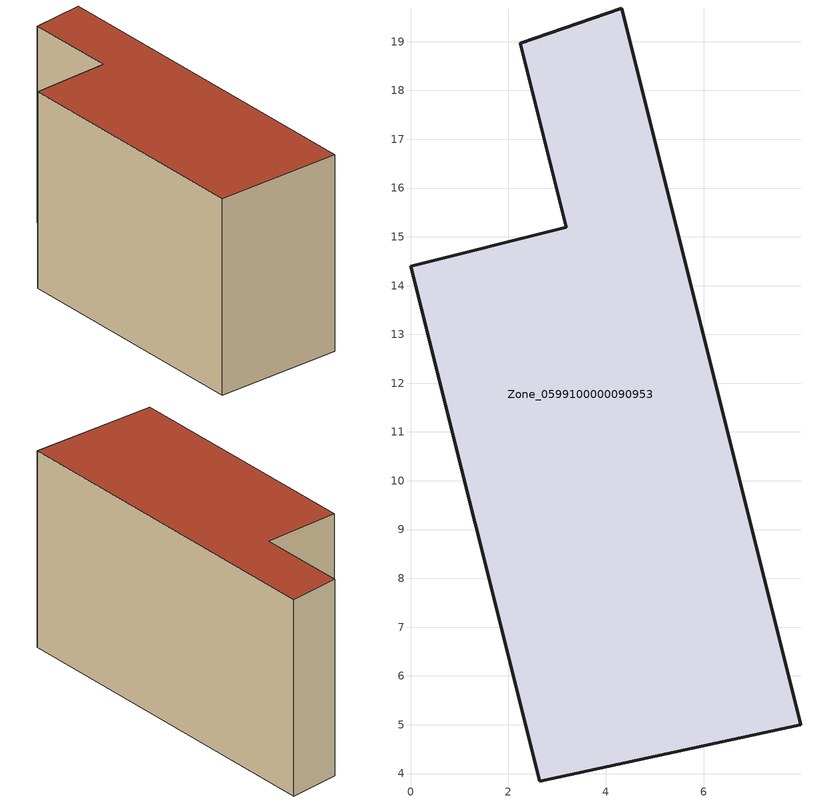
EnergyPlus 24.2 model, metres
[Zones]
Zone_0599100000090953
 floor ground (C_G): 7.99,5 2.64,3.85 0,14.4 3.19,15.2 2.24,18.97 4.33,19.69 z0
 wall outside (C_F): 4.33,19.69 2.24,18.97 3.19,15.2 0,14.4 2.64,3.85 7.99,5 4.33,19.69 z0:8.62
 roof outside (C_R): 2.64,3.85 7.99,5 4.33,19.69 2.24,18.97 3.19,15.2 0,14.4 z8.62
[BUILDING]
Pand.0599100000090953: North Axis=0; Terrain=City; Loads Convergence Tolerance Value=0.04; Temperature Convergence Tolerance Value=0.4; Solar Distribution=FullExterior; Maximum Number of Warmup Days=25; Minimum Number of Warmup Days=1
[Site:Location]
Rotterdam.The.Hague.AP_ZH_NLD Design_Conditions: Latitude=51.96; Longitude=4.45; Time Zone=1; Elevation=-4.5
[SITE:GROUNDTEMPERATURE:BUILDINGSURFACE]
18, 18, 18, 18, 18, 18, 18, 18, 18, 18, 18, 18
[MATERIAL] Thermal Absorptance=0.9; Solar Absorptance=0.7; Visible Absorptance=0.7
Name | Roughness | Thickness | Conductivity | Density | Specific Heat
G.TI.1975-1991 | MediumSmooth | 0.15 | 0.288461 | 540 | 1210
F.TI.1975-1991 | Rough | 0.3 | 0.230769 | 1920 | 840
R.TI.1975-1991 | MediumRough | 0.2 | 0.153846 | 1500 | 1000
[CONSTRUCTION]
C_G: G.TI.1975-1991
C_F: F.TI.1975-1991
C_R: R.TI.1975-1991
[ZONE]
Zone_0599100000090953: Type=1; Multiplier=1; Ceiling Height=Autocalculate; Volume=Autocalculate; Floor Area=autocalculate; Part of Total Floor Area=Yes
[ZONEINFILTRATION:DESIGNFLOWRATE]
Infil_Zone_0599100000090953: Zone or ZoneList or Space or SpaceList=Zone_0599100000090953; Schedule=AlwaysOn; Design Flow Rate Calculation Method=Flow/Area; Flow Rate per Floor Area=0.003; Constant Term Coefficient=1; Temperature Term Coefficient=0; Velocity Term Coefficient=0; Velocity Squared Term Coefficient=0
[HVACTEMPLATE:ZONE:IDEALLOADSAIRSYSTEM]
Zone_0599100000090953: Maximum Heating Supply Air Temperature=50; Minimum Cooling Supply Air Temperature=13; Maximum Heating Supply Air Humidity Ratio=0.0156; Minimum Cooling Supply Air Humidity Ratio=0.0077; Heating Limit=NoLimit; Cooling Limit=NoLimit; Dehumidification Control Type=ConstantSensibleHeatRatio; Cooling Sensible Heat Ratio=0.7; Dehumidification Setpoint=60; Humidification Control Type=None; Humidification Setpoint=30; Outdoor Air Method=None; Outdoor Air Flow Rate per Person=0.00944; Outdoor Air Flow Rate per Zone Floor Area=0; Outdoor Air Flow Rate per Zone=0; Demand Controlled Ventilation Type=None; Outdoor Air Economizer Type=NoEconomizer; Heat Recovery Type=None; Sensible Heat Recovery Effectiveness=0.7; Latent Heat Recovery Effectiveness=0.65
[ZONECONTROL:THERMOSTAT]
ThermostatControl_Zone_0599100000090953: Zone or ZoneList=Zone_0599100000090953; Control Type Schedule=DualSetpointControlType; Control 1=Thermostat_Zone_0599100000090953; Temperature Difference Between Cutout And Setpoint=0
[THERMOSTATSETPOINT:DUALSETPOINT]
Thermostat_Zone_0599100000090953: Heating Setpoint Temperature Schedule=HeatingSetpoint_Zone_0599100000090953; Cooling Setpoint Temperature Schedule=CoolingSetpoint_Zone_0599100000090953
[SCHEDULE:COMPACT]
HeatingSetpoint_Zone_0599100000090953: Through: 12/31, For: AllDays, Until: 24:00, 21
CoolingSetpoint_Zone_0599100000090953: Through: 12/31, For: AllDays, Until: 24:00, 24
DualSetpointControlType: Through: 12/31, For: AllDays, Until: 24:00, 4
AlwaysOn: Through: 12/31, For: AllDays, Until: 24:00, 1
